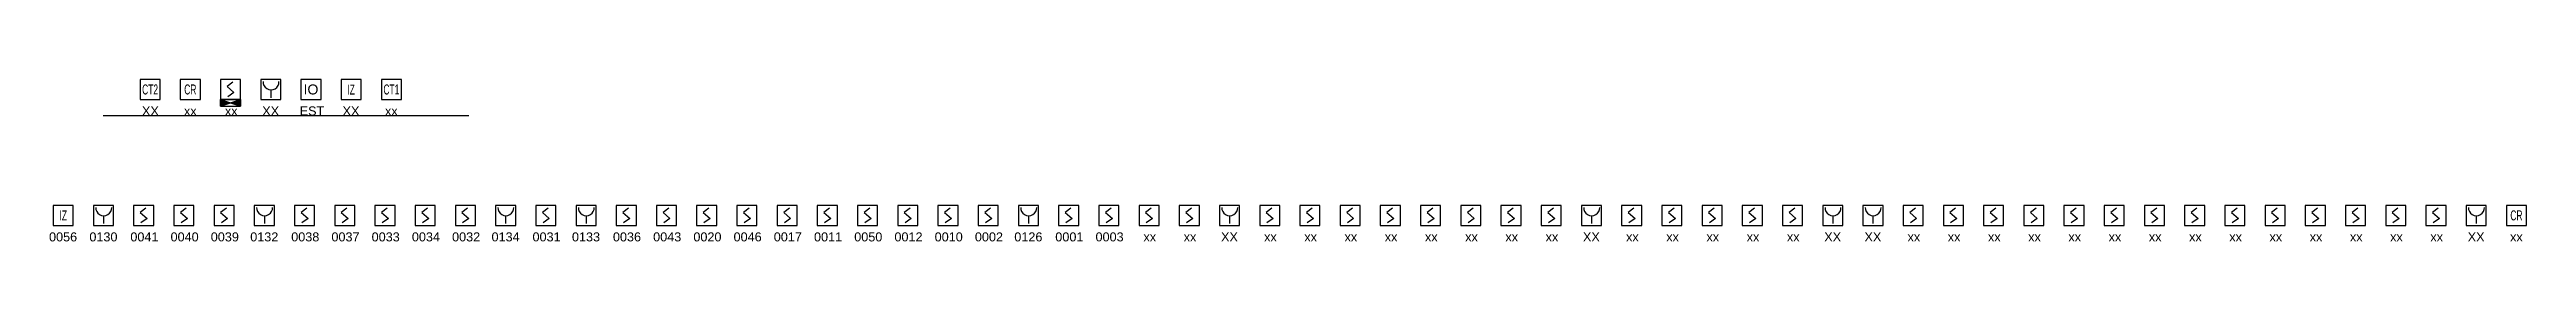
# Model space of a CAD drawing. Header units: millimetres. Extents: x 97 to 836, y 77 to 125.
import ezdxf
from ezdxf.enums import TextEntityAlignment as Align

# ---------------------------------------------------------------- set-up
doc = ezdxf.new("R2010")
doc.units = ezdxf.units.MM
doc.layers.add('__MYCOMM_SAP', color=170, linetype='Continuous')
doc.styles.get("Standard").update_dxf_attribs({"font": 'arial.ttf'})

# ---------------------------------------------------------------- blocks, each defined once
blk = doc.blocks.new('MYCOMM_EST3_CT2')
blk.add_lwpolyline([(0, 0), (400, 0), (400, 400), (0, 400)], close=True)
at = {"insert": (200, 200), "char_height": 200, "width": 400, "attachment_point": 5}
blk.add_mtext('\\W0.6;CT2', dxfattribs=at)
for tag, p, flags in [('LABEL', (450, 362), 9), ('NR_PLAN', (454, 99), 8), ('SERIAL', (454, -254), 9), ('NR_EST', (454, -599), 9), ('MONITOR_1', (454, -897), 8), ('MONITOR_2', (454, -1152), 8)]:
    blk.add_attdef(tag, p, '', height=180, dxfattribs=dict(flags=flags))
blk = doc.blocks.new('MYCOMM_EST3_CR')
blk.add_lwpolyline([(0, 0), (400, 0), (400, 400), (0, 400)], close=True)
at = {"insert": (200, 200), "char_height": 200, "width": 400, "attachment_point": 5}
blk.add_mtext('\\W0.6;CR', dxfattribs=at)
for tag, p, flags in [('LABEL', (454, 388), 9), ('NR_PLAN', (454, 99), 8), ('SERIAL', (454, -254), 9), ('NR_EST', (454, -599), 9), ('STEROWANIE', (454, -897), 8)]:
    blk.add_attdef(tag, p, '', height=180, dxfattribs=dict(flags=flags))
blk = doc.blocks.new('MYCOMM_EST3_OPT')
for p, q in [((244, 346), (131, 260)), ((131, 260), (269, 141)), ((269, 141), (145, 51))]:
    blk.add_line(p, q)
blk.add_lwpolyline([(0, 0), (400, 0), (400, 400), (0, 400)], close=True)
for tag, p, flags in [('LABEL', (466, 357), 9), ('MESSAGE', (474, 647), 9), ('NR_PLAN', (454, 99), 8), ('SERIAL', (454, -254), 9), ('NR_EST', (454, -599), 9), ('WZ', (454, -1142), 9), ('IZOLATOR', (454, -879), 9)]:
    blk.add_attdef(tag, p, '', height=180, dxfattribs=dict(flags=flags))
blk = doc.blocks.new('MYCOMM_EST3_WZ')
for points in [[(0, 0), (0, -135), (200, -68)], [(200, -68), (400, -135), (400, 0)]]:
    blk.add_hatch(color=256).paths.add_polyline_path(points)
for p, q in [((0, 0), (400, -135)), ((0, -135), (400, 0))]:
    blk.add_line(p, q)
for points in [[(0, -135), (400, -135), (400, 0), (0, 0)], [(0, 0), (200, -68), (0, -135)], [(200, -68), (400, 0), (400, -135)]]:
    blk.add_lwpolyline(points, close=True)
for points in [[(0, 0), (200, -68)], [(400, -135), (400, 0)]]:
    blk.add_lwpolyline(points)
at = {"flags": 9}
for tag, p in [('NR_PLAN', (462, -42)), ('NR_EST', (462, -292))]:
    blk.add_attdef(tag, p, '', height=180, dxfattribs=at)
blk = doc.blocks.new('MYCOMM_EST3_ROP')
blk.add_line((200, 195), (200, 37))
blk.add_lwpolyline([(0, 0), (400, 0), (400, 400), (0, 400)], close=True)
blk.add_arc((205, 354), 159, 177.2727, 2.0078)
for tag, p, flags in [('LABEL', (450, 373), 9), ('NR_PLAN', (454, 99), 8), ('SERIAL', (454, -254), 9), ('NR_EST', (454, -599), 9)]:
    blk.add_attdef(tag, p, '', height=180, dxfattribs=dict(flags=flags))
blk = doc.blocks.new('MYCOMM_EST3_IZ')
blk.add_lwpolyline([(0, 0), (400, 0), (400, 400), (0, 400)], close=True)
at = {"insert": (200, 200), "char_height": 200, "width": 400, "attachment_point": 5}
blk.add_mtext('{\\W0.6;IZ}', dxfattribs=at)
for tag, p, flags in [('LABEL', (460, 372), 9), ('NR_PLAN', (454, 99), 8), ('SERIAL', (454, -254), 9), ('NR_EST', (454, -599), 9)]:
    blk.add_attdef(tag, p, '', height=180, dxfattribs=dict(flags=flags))
blk = doc.blocks.new('MYCOMM_EST3_IO')
blk.add_lwpolyline([(0, 0), (400, 0), (400, 400), (0, 400)], close=True)
at = {"insert": (200, 200), "char_height": 200, "width": 400, "attachment_point": 5}
blk.add_mtext('IO', dxfattribs=at)
for tag, p, flags in [('LABEL', (450, 362), 9), ('NR_PLAN', (454, 99), 8), ('SERIAL', (454, -254), 9), ('NR_EST', (454, -599), 9), ('MONITOR_1', (454, -897), 8), ('MONITOR_2', (454, -1152), 8)]:
    blk.add_attdef(tag, p, '', height=180, dxfattribs=dict(flags=flags))
blk = doc.blocks.new('MYCOMM_EST3_CT1')
blk.add_lwpolyline([(0, 0), (400, 0), (400, 400), (0, 400)], close=True)
at = {"insert": (200, 200), "char_height": 200, "width": 400, "attachment_point": 5}
blk.add_mtext('\\W0.6;CT1', dxfattribs=at)
for tag, p, flags in [('LABEL', (450, 362), 9), ('NR_PLAN', (454, 99), 8), ('SERIAL', (454, -254), 9), ('NR_EST', (454, -599), 9), ('MONITOR_1', (454, -897), 8), ('MONITOR_2', (454, -1152), 8)]:
    blk.add_attdef(tag, p, '', height=180, dxfattribs=dict(flags=flags))

msp = doc.modelspace()

# ---------------------------------------------------------------- linework, layer by layer
at = {"layer": '__MYCOMM_SAP'}
msp.add_line((112.98, 114.32), (222.13, 114.32), dxfattribs=at)

# ---------------------------------------------------------------- block references
ref = msp.add_blockref('MYCOMM_EST3_CT2', (123.99, 119.08), dxfattribs=dict(at, xscale=0.015, yscale=0.015))
ref.add_attrib('NR_EST', 'XX', dxfattribs={"layer": '0', "height": 2.7}).set_placement((127.08, 114.32), align=Align.CENTER)
ref = msp.add_blockref('MYCOMM_EST3_CR', (135.99, 119.08), dxfattribs=dict(at, xscale=0.015, yscale=0.015))
ref.add_attrib('NR_EST', 'xx', dxfattribs={"layer": '0', "height": 2.7}).set_placement((138.99, 114.32), align=Align.CENTER)
ref = msp.add_blockref('MYCOMM_EST3_OPT', (147.99, 119.08), dxfattribs=dict(at, xscale=0.015, yscale=0.015))
ref.add_attrib('NR_EST', 'xx', dxfattribs={"layer": '0', "height": 2.7}).set_placement((151.2, 114.32), align=Align.CENTER)
at = {"layer": '__MYCOMM_SAP', "xscale": 0.015, "yscale": 0.015}
msp.add_blockref('MYCOMM_EST3_WZ', (147.99, 119.08), dxfattribs=at)
at = {"layer": '__MYCOMM_SAP'}
ref = msp.add_blockref('MYCOMM_EST3_ROP', (159.99, 119.08), dxfattribs=dict(at, xscale=0.015, yscale=0.015))
ref.add_attrib('NR_EST', 'XX', dxfattribs={"layer": '0', "height": 2.7}).set_placement((162.97, 114.32), align=Align.CENTER)
ref = msp.add_blockref('MYCOMM_EST3_IO', (171.99, 119.08), dxfattribs=dict(at, xscale=0.015, yscale=0.015))
ref.add_attrib('NR_EST', 'EST', dxfattribs={"layer": '0', "height": 2.7}).set_placement((175.29, 114.32), align=Align.CENTER)
ref = msp.add_blockref('MYCOMM_EST3_IZ', (183.99, 119.08), dxfattribs=dict(at, xscale=0.015, yscale=0.015))
ref.add_attrib('NR_EST', 'XX', dxfattribs={"layer": '0', "height": 2.7}).set_placement((186.94, 114.32), align=Align.CENTER)
ref = msp.add_blockref('MYCOMM_EST3_CT1', (195.99, 119.08), dxfattribs=dict(at, xscale=0.015, yscale=0.015))
ref.add_attrib('NR_EST', 'xx', dxfattribs={"layer": '0', "height": 2.7}).set_placement((198.97, 114.32), align=Align.CENTER)
ref = msp.add_blockref('MYCOMM_EST3_IZ', (98.08, 81.39), dxfattribs=dict(at, xscale=0.015, yscale=0.015))
ref.add_attrib('NR_EST', '0056', dxfattribs={"layer": '0', "height": 2.7}).set_placement((101.03, 76.62), align=Align.CENTER)
ref = msp.add_blockref('MYCOMM_EST3_ROP', (110.08, 81.39), dxfattribs=dict(at, xscale=0.015, yscale=0.015))
ref.add_attrib('NR_EST', '0130', dxfattribs={"layer": '0', "height": 2.7}).set_placement((113.06, 76.62), align=Align.CENTER)
ref = msp.add_blockref('MYCOMM_EST3_OPT', (122.08, 81.39), dxfattribs=dict(at, xscale=0.015, yscale=0.015))
ref.add_attrib('NR_EST', '0041', dxfattribs={"layer": '0', "height": 2.7}).set_placement((125.29, 76.62), align=Align.CENTER)
ref = msp.add_blockref('MYCOMM_EST3_OPT', (134.08, 81.39), dxfattribs=dict(at, xscale=0.015, yscale=0.015))
ref.add_attrib('NR_EST', '0040', dxfattribs={"layer": '0', "height": 2.7}).set_placement((137.29, 76.62), align=Align.CENTER)
ref = msp.add_blockref('MYCOMM_EST3_OPT', (146.08, 81.39), dxfattribs=dict(at, xscale=0.015, yscale=0.015))
ref.add_attrib('NR_EST', '0039', dxfattribs={"layer": '0', "height": 2.7}).set_placement((149.29, 76.62), align=Align.CENTER)
ref = msp.add_blockref('MYCOMM_EST3_ROP', (158.08, 81.39), dxfattribs=dict(at, xscale=0.015, yscale=0.015))
ref.add_attrib('NR_EST', '0132', dxfattribs={"layer": '0', "height": 2.7}).set_placement((161.06, 76.62), align=Align.CENTER)
ref = msp.add_blockref('MYCOMM_EST3_OPT', (170.08, 81.39), dxfattribs=dict(at, xscale=0.015, yscale=0.015))
ref.add_attrib('NR_EST', '0038', dxfattribs={"layer": '0', "height": 2.7}).set_placement((173.29, 76.62), align=Align.CENTER)
ref = msp.add_blockref('MYCOMM_EST3_OPT', (182.08, 81.39), dxfattribs=dict(at, xscale=0.015, yscale=0.015))
ref.add_attrib('NR_EST', '0037', dxfattribs={"layer": '0', "height": 2.7}).set_placement((185.29, 76.62), align=Align.CENTER)
ref = msp.add_blockref('MYCOMM_EST3_OPT', (194.08, 81.39), dxfattribs=dict(at, xscale=0.015, yscale=0.015))
ref.add_attrib('NR_EST', '0033', dxfattribs={"layer": '0', "height": 2.7}).set_placement((197.29, 76.62), align=Align.CENTER)
ref = msp.add_blockref('MYCOMM_EST3_OPT', (206.08, 81.39), dxfattribs=dict(at, xscale=0.015, yscale=0.015))
ref.add_attrib('NR_EST', '0034', dxfattribs={"layer": '0', "height": 2.7}).set_placement((209.29, 76.62), align=Align.CENTER)
ref = msp.add_blockref('MYCOMM_EST3_OPT', (218.08, 81.39), dxfattribs=dict(at, xscale=0.015, yscale=0.015))
ref.add_attrib('NR_EST', '0032', dxfattribs={"layer": '0', "height": 2.7}).set_placement((221.29, 76.62), align=Align.CENTER)
ref = msp.add_blockref('MYCOMM_EST3_ROP', (230.08, 81.39), dxfattribs=dict(at, xscale=0.015, yscale=0.015))
ref.add_attrib('NR_EST', '0134', dxfattribs={"layer": '0', "height": 2.7}).set_placement((233.06, 76.62), align=Align.CENTER)
ref = msp.add_blockref('MYCOMM_EST3_OPT', (242.08, 81.39), dxfattribs=dict(at, xscale=0.015, yscale=0.015))
ref.add_attrib('NR_EST', '0031', dxfattribs={"layer": '0', "height": 2.7}).set_placement((245.29, 76.62), align=Align.CENTER)
ref = msp.add_blockref('MYCOMM_EST3_ROP', (254.08, 81.39), dxfattribs=dict(at, xscale=0.015, yscale=0.015))
ref.add_attrib('NR_EST', '0133', dxfattribs={"layer": '0', "height": 2.7}).set_placement((257.06, 76.62), align=Align.CENTER)
ref = msp.add_blockref('MYCOMM_EST3_OPT', (266.08, 81.39), dxfattribs=dict(at, xscale=0.015, yscale=0.015))
ref.add_attrib('NR_EST', '0036', dxfattribs={"layer": '0', "height": 2.7}).set_placement((269.29, 76.62), align=Align.CENTER)
ref = msp.add_blockref('MYCOMM_EST3_OPT', (278.08, 81.39), dxfattribs=dict(at, xscale=0.015, yscale=0.015))
ref.add_attrib('NR_EST', '0043', dxfattribs={"layer": '0', "height": 2.7}).set_placement((281.29, 76.62), align=Align.CENTER)
ref = msp.add_blockref('MYCOMM_EST3_OPT', (290.08, 81.39), dxfattribs=dict(at, xscale=0.015, yscale=0.015))
ref.add_attrib('NR_EST', '0020', dxfattribs={"layer": '0', "height": 2.7}).set_placement((293.29, 76.62), align=Align.CENTER)
ref = msp.add_blockref('MYCOMM_EST3_OPT', (302.08, 81.39), dxfattribs=dict(at, xscale=0.015, yscale=0.015))
ref.add_attrib('NR_EST', '0046', dxfattribs={"layer": '0', "height": 2.7}).set_placement((305.29, 76.62), align=Align.CENTER)
ref = msp.add_blockref('MYCOMM_EST3_OPT', (314.08, 81.39), dxfattribs=dict(at, xscale=0.015, yscale=0.015))
ref.add_attrib('NR_EST', '0017', dxfattribs={"layer": '0', "height": 2.7}).set_placement((317.29, 76.62), align=Align.CENTER)
ref = msp.add_blockref('MYCOMM_EST3_OPT', (326.08, 81.39), dxfattribs=dict(at, xscale=0.015, yscale=0.015))
ref.add_attrib('NR_EST', '0011', dxfattribs={"layer": '0', "height": 2.7}).set_placement((329.29, 76.62), align=Align.CENTER)
ref = msp.add_blockref('MYCOMM_EST3_OPT', (338.08, 81.39), dxfattribs=dict(at, xscale=0.015, yscale=0.015))
ref.add_attrib('NR_EST', '0050', dxfattribs={"layer": '0', "height": 2.7}).set_placement((341.29, 76.62), align=Align.CENTER)
ref = msp.add_blockref('MYCOMM_EST3_OPT', (350.08, 81.39), dxfattribs=dict(at, xscale=0.015, yscale=0.015))
ref.add_attrib('NR_EST', '0012', dxfattribs={"layer": '0', "height": 2.7}).set_placement((353.29, 76.62), align=Align.CENTER)
ref = msp.add_blockref('MYCOMM_EST3_OPT', (362.08, 81.39), dxfattribs=dict(at, xscale=0.015, yscale=0.015))
ref.add_attrib('NR_EST', '0010', dxfattribs={"layer": '0', "height": 2.7}).set_placement((365.29, 76.62), align=Align.CENTER)
ref = msp.add_blockref('MYCOMM_EST3_OPT', (374.08, 81.39), dxfattribs=dict(at, xscale=0.015, yscale=0.015))
ref.add_attrib('NR_EST', '0002', dxfattribs={"layer": '0', "height": 2.7}).set_placement((377.29, 76.62), align=Align.CENTER)
ref = msp.add_blockref('MYCOMM_EST3_ROP', (386.08, 81.39), dxfattribs=dict(at, xscale=0.015, yscale=0.015))
ref.add_attrib('NR_EST', '0126', dxfattribs={"layer": '0', "height": 2.7}).set_placement((389.06, 76.62), align=Align.CENTER)
ref = msp.add_blockref('MYCOMM_EST3_OPT', (398.08, 81.39), dxfattribs=dict(at, xscale=0.015, yscale=0.015))
ref.add_attrib('NR_EST', '0001', dxfattribs={"layer": '0', "height": 2.7}).set_placement((401.29, 76.62), align=Align.CENTER)
ref = msp.add_blockref('MYCOMM_EST3_OPT', (410.08, 81.39), dxfattribs=dict(at, xscale=0.015, yscale=0.015))
ref.add_attrib('NR_EST', '0003', dxfattribs={"layer": '0', "height": 2.7}).set_placement((413.29, 76.62), align=Align.CENTER)
ref = msp.add_blockref('MYCOMM_EST3_OPT', (422.08, 81.39), dxfattribs=dict(at, xscale=0.015, yscale=0.015))
ref.add_attrib('NR_EST', 'xx', dxfattribs={"layer": '0', "height": 2.7}).set_placement((425.29, 76.62), align=Align.CENTER)
ref = msp.add_blockref('MYCOMM_EST3_OPT', (434.08, 81.39), dxfattribs=dict(at, xscale=0.015, yscale=0.015))
ref.add_attrib('NR_EST', 'xx', dxfattribs={"layer": '0', "height": 2.7}).set_placement((437.29, 76.62), align=Align.CENTER)
ref = msp.add_blockref('MYCOMM_EST3_ROP', (446.08, 81.39), dxfattribs=dict(at, xscale=0.015, yscale=0.015))
ref.add_attrib('NR_EST', 'XX', dxfattribs={"layer": '0', "height": 2.7}).set_placement((449.06, 76.62), align=Align.CENTER)
ref = msp.add_blockref('MYCOMM_EST3_OPT', (458.08, 81.39), dxfattribs=dict(at, xscale=0.015, yscale=0.015))
ref.add_attrib('NR_EST', 'xx', dxfattribs={"layer": '0', "height": 2.7}).set_placement((461.29, 76.62), align=Align.CENTER)
ref = msp.add_blockref('MYCOMM_EST3_OPT', (470.08, 81.39), dxfattribs=dict(at, xscale=0.015, yscale=0.015))
ref.add_attrib('NR_EST', 'xx', dxfattribs={"layer": '0', "height": 2.7}).set_placement((473.29, 76.62), align=Align.CENTER)
ref = msp.add_blockref('MYCOMM_EST3_OPT', (482.08, 81.39), dxfattribs=dict(at, xscale=0.015, yscale=0.015))
ref.add_attrib('NR_EST', 'xx', dxfattribs={"layer": '0', "height": 2.7}).set_placement((485.29, 76.62), align=Align.CENTER)
ref = msp.add_blockref('MYCOMM_EST3_OPT', (494.08, 81.39), dxfattribs=dict(at, xscale=0.015, yscale=0.015))
ref.add_attrib('NR_EST', 'xx', dxfattribs={"layer": '0', "height": 2.7}).set_placement((497.29, 76.62), align=Align.CENTER)
ref = msp.add_blockref('MYCOMM_EST3_OPT', (506.08, 81.39), dxfattribs=dict(at, xscale=0.015, yscale=0.015))
ref.add_attrib('NR_EST', 'xx', dxfattribs={"layer": '0', "height": 2.7}).set_placement((509.29, 76.62), align=Align.CENTER)
ref = msp.add_blockref('MYCOMM_EST3_OPT', (518.08, 81.39), dxfattribs=dict(at, xscale=0.015, yscale=0.015))
ref.add_attrib('NR_EST', 'xx', dxfattribs={"layer": '0', "height": 2.7}).set_placement((521.29, 76.62), align=Align.CENTER)
ref = msp.add_blockref('MYCOMM_EST3_OPT', (530.08, 81.39), dxfattribs=dict(at, xscale=0.015, yscale=0.015))
ref.add_attrib('NR_EST', 'xx', dxfattribs={"layer": '0', "height": 2.7}).set_placement((533.29, 76.62), align=Align.CENTER)
ref = msp.add_blockref('MYCOMM_EST3_OPT', (542.08, 81.39), dxfattribs=dict(at, xscale=0.015, yscale=0.015))
ref.add_attrib('NR_EST', 'xx', dxfattribs={"layer": '0', "height": 2.7}).set_placement((545.29, 76.62), align=Align.CENTER)
ref = msp.add_blockref('MYCOMM_EST3_ROP', (554.08, 81.39), dxfattribs=dict(at, xscale=0.015, yscale=0.015))
ref.add_attrib('NR_EST', 'XX', dxfattribs={"layer": '0', "height": 2.7}).set_placement((557.06, 76.62), align=Align.CENTER)
ref = msp.add_blockref('MYCOMM_EST3_OPT', (566.08, 81.39), dxfattribs=dict(at, xscale=0.015, yscale=0.015))
ref.add_attrib('NR_EST', 'xx', dxfattribs={"layer": '0', "height": 2.7}).set_placement((569.29, 76.62), align=Align.CENTER)
ref = msp.add_blockref('MYCOMM_EST3_OPT', (578.08, 81.39), dxfattribs=dict(at, xscale=0.015, yscale=0.015))
ref.add_attrib('NR_EST', 'xx', dxfattribs={"layer": '0', "height": 2.7}).set_placement((581.29, 76.62), align=Align.CENTER)
ref = msp.add_blockref('MYCOMM_EST3_OPT', (590.08, 81.39), dxfattribs=dict(at, xscale=0.015, yscale=0.015))
ref.add_attrib('NR_EST', 'xx', dxfattribs={"layer": '0', "height": 2.7}).set_placement((593.29, 76.62), align=Align.CENTER)
ref = msp.add_blockref('MYCOMM_EST3_OPT', (602.08, 81.39), dxfattribs=dict(at, xscale=0.015, yscale=0.015))
ref.add_attrib('NR_EST', 'xx', dxfattribs={"layer": '0', "height": 2.7}).set_placement((605.29, 76.62), align=Align.CENTER)
ref = msp.add_blockref('MYCOMM_EST3_OPT', (614.08, 81.39), dxfattribs=dict(at, xscale=0.015, yscale=0.015))
ref.add_attrib('NR_EST', 'xx', dxfattribs={"layer": '0', "height": 2.7}).set_placement((617.29, 76.62), align=Align.CENTER)
ref = msp.add_blockref('MYCOMM_EST3_ROP', (626.08, 81.39), dxfattribs=dict(at, xscale=0.015, yscale=0.015))
ref.add_attrib('NR_EST', 'XX', dxfattribs={"layer": '0', "height": 2.7}).set_placement((629.06, 76.62), align=Align.CENTER)
ref = msp.add_blockref('MYCOMM_EST3_ROP', (638.08, 81.39), dxfattribs=dict(at, xscale=0.015, yscale=0.015))
ref.add_attrib('NR_EST', 'XX', dxfattribs={"layer": '0', "height": 2.7}).set_placement((641.06, 76.62), align=Align.CENTER)
ref = msp.add_blockref('MYCOMM_EST3_OPT', (650.08, 81.39), dxfattribs=dict(at, xscale=0.015, yscale=0.015))
ref.add_attrib('NR_EST', 'xx', dxfattribs={"layer": '0', "height": 2.7}).set_placement((653.29, 76.62), align=Align.CENTER)
ref = msp.add_blockref('MYCOMM_EST3_OPT', (662.08, 81.39), dxfattribs=dict(at, xscale=0.015, yscale=0.015))
ref.add_attrib('NR_EST', 'xx', dxfattribs={"layer": '0', "height": 2.7}).set_placement((665.29, 76.62), align=Align.CENTER)
ref = msp.add_blockref('MYCOMM_EST3_OPT', (674.08, 81.39), dxfattribs=dict(at, xscale=0.015, yscale=0.015))
ref.add_attrib('NR_EST', 'xx', dxfattribs={"layer": '0', "height": 2.7}).set_placement((677.29, 76.62), align=Align.CENTER)
ref = msp.add_blockref('MYCOMM_EST3_OPT', (686.08, 81.39), dxfattribs=dict(at, xscale=0.015, yscale=0.015))
ref.add_attrib('NR_EST', 'xx', dxfattribs={"layer": '0', "height": 2.7}).set_placement((689.29, 76.62), align=Align.CENTER)
ref = msp.add_blockref('MYCOMM_EST3_OPT', (698.08, 81.39), dxfattribs=dict(at, xscale=0.015, yscale=0.015))
ref.add_attrib('NR_EST', 'xx', dxfattribs={"layer": '0', "height": 2.7}).set_placement((701.29, 76.62), align=Align.CENTER)
ref = msp.add_blockref('MYCOMM_EST3_OPT', (710.08, 81.39), dxfattribs=dict(at, xscale=0.015, yscale=0.015))
ref.add_attrib('NR_EST', 'xx', dxfattribs={"layer": '0', "height": 2.7}).set_placement((713.29, 76.62), align=Align.CENTER)
ref = msp.add_blockref('MYCOMM_EST3_OPT', (722.08, 81.39), dxfattribs=dict(at, xscale=0.015, yscale=0.015))
ref.add_attrib('NR_EST', 'xx', dxfattribs={"layer": '0', "height": 2.7}).set_placement((725.29, 76.62), align=Align.CENTER)
ref = msp.add_blockref('MYCOMM_EST3_OPT', (734.08, 81.39), dxfattribs=dict(at, xscale=0.015, yscale=0.015))
ref.add_attrib('NR_EST', 'xx', dxfattribs={"layer": '0', "height": 2.7}).set_placement((737.29, 76.62), align=Align.CENTER)
ref = msp.add_blockref('MYCOMM_EST3_OPT', (746.08, 81.39), dxfattribs=dict(at, xscale=0.015, yscale=0.015))
ref.add_attrib('NR_EST', 'xx', dxfattribs={"layer": '0', "height": 2.7}).set_placement((749.29, 76.62), align=Align.CENTER)
ref = msp.add_blockref('MYCOMM_EST3_OPT', (758.08, 81.39), dxfattribs=dict(at, xscale=0.015, yscale=0.015))
ref.add_attrib('NR_EST', 'xx', dxfattribs={"layer": '0', "height": 2.7}).set_placement((761.29, 76.62), align=Align.CENTER)
ref = msp.add_blockref('MYCOMM_EST3_OPT', (770.08, 81.39), dxfattribs=dict(at, xscale=0.015, yscale=0.015))
ref.add_attrib('NR_EST', 'xx', dxfattribs={"layer": '0', "height": 2.7}).set_placement((773.29, 76.62), align=Align.CENTER)
ref = msp.add_blockref('MYCOMM_EST3_OPT', (782.08, 81.39), dxfattribs=dict(at, xscale=0.015, yscale=0.015))
ref.add_attrib('NR_EST', 'xx', dxfattribs={"layer": '0', "height": 2.7}).set_placement((785.29, 76.62), align=Align.CENTER)
ref = msp.add_blockref('MYCOMM_EST3_OPT', (794.08, 81.39), dxfattribs=dict(at, xscale=0.015, yscale=0.015))
ref.add_attrib('NR_EST', 'xx', dxfattribs={"layer": '0', "height": 2.7}).set_placement((797.29, 76.62), align=Align.CENTER)
ref = msp.add_blockref('MYCOMM_EST3_OPT', (806.08, 81.39), dxfattribs=dict(at, xscale=0.015, yscale=0.015))
ref.add_attrib('NR_EST', 'xx', dxfattribs={"layer": '0', "height": 2.7}).set_placement((809.29, 76.62), align=Align.CENTER)
ref = msp.add_blockref('MYCOMM_EST3_ROP', (818.08, 81.39), dxfattribs=dict(at, xscale=0.015, yscale=0.015))
ref.add_attrib('NR_EST', 'XX', dxfattribs={"layer": '0', "height": 2.7}).set_placement((821.06, 76.62), align=Align.CENTER)
ref = msp.add_blockref('MYCOMM_EST3_CR', (830.08, 81.39), dxfattribs=dict(at, xscale=0.015, yscale=0.015))
ref.add_attrib('NR_EST', 'xx', dxfattribs={"layer": '0', "height": 2.7}).set_placement((833.08, 76.62), align=Align.CENTER)

doc.saveas('drawing.dxf')
